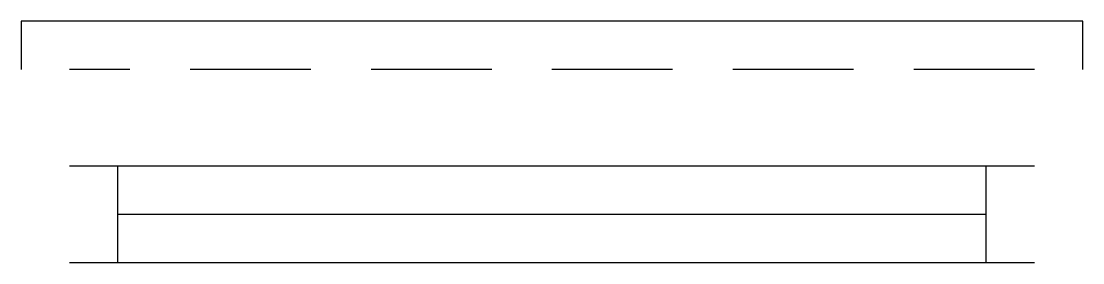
# Model space of a CAD drawing. Header units: millimetres. Extents: x 986 to 1096, y 356 to 381.
import ezdxf

# ---------------------------------------------------------------- set-up
doc = ezdxf.new("R2010")
doc.units = ezdxf.units.MM
doc.linetypes.add('HIDDEN', pattern=[0.375, 0.25, -0.125])

msp = doc.modelspace()

# ---------------------------------------------------------------- linework, layer by layer
at = {"ltscale": 50}
for p, q in [((1095.7, 380.59), (985.7, 380.59)), ((985.7, 380.59), (985.7, 375.59)), ((1095.7, 375.59), (1095.7, 380.59)), ((1090.7, 365.59), (990.7, 365.59)), ((995.7, 355.59), (995.7, 365.59)), ((1085.7, 355.59), (1085.7, 365.59)), ((1085.7, 360.59), (995.7, 360.59)), ((1090.7, 355.59), (990.7, 355.59))]:
    msp.add_line(p, q, dxfattribs=at)
at = {"linetype": 'HIDDEN', "ltscale": 50}
msp.add_line((1090.7, 375.59), (990.7, 375.59), dxfattribs=at)

doc.saveas('drawing.dxf')
